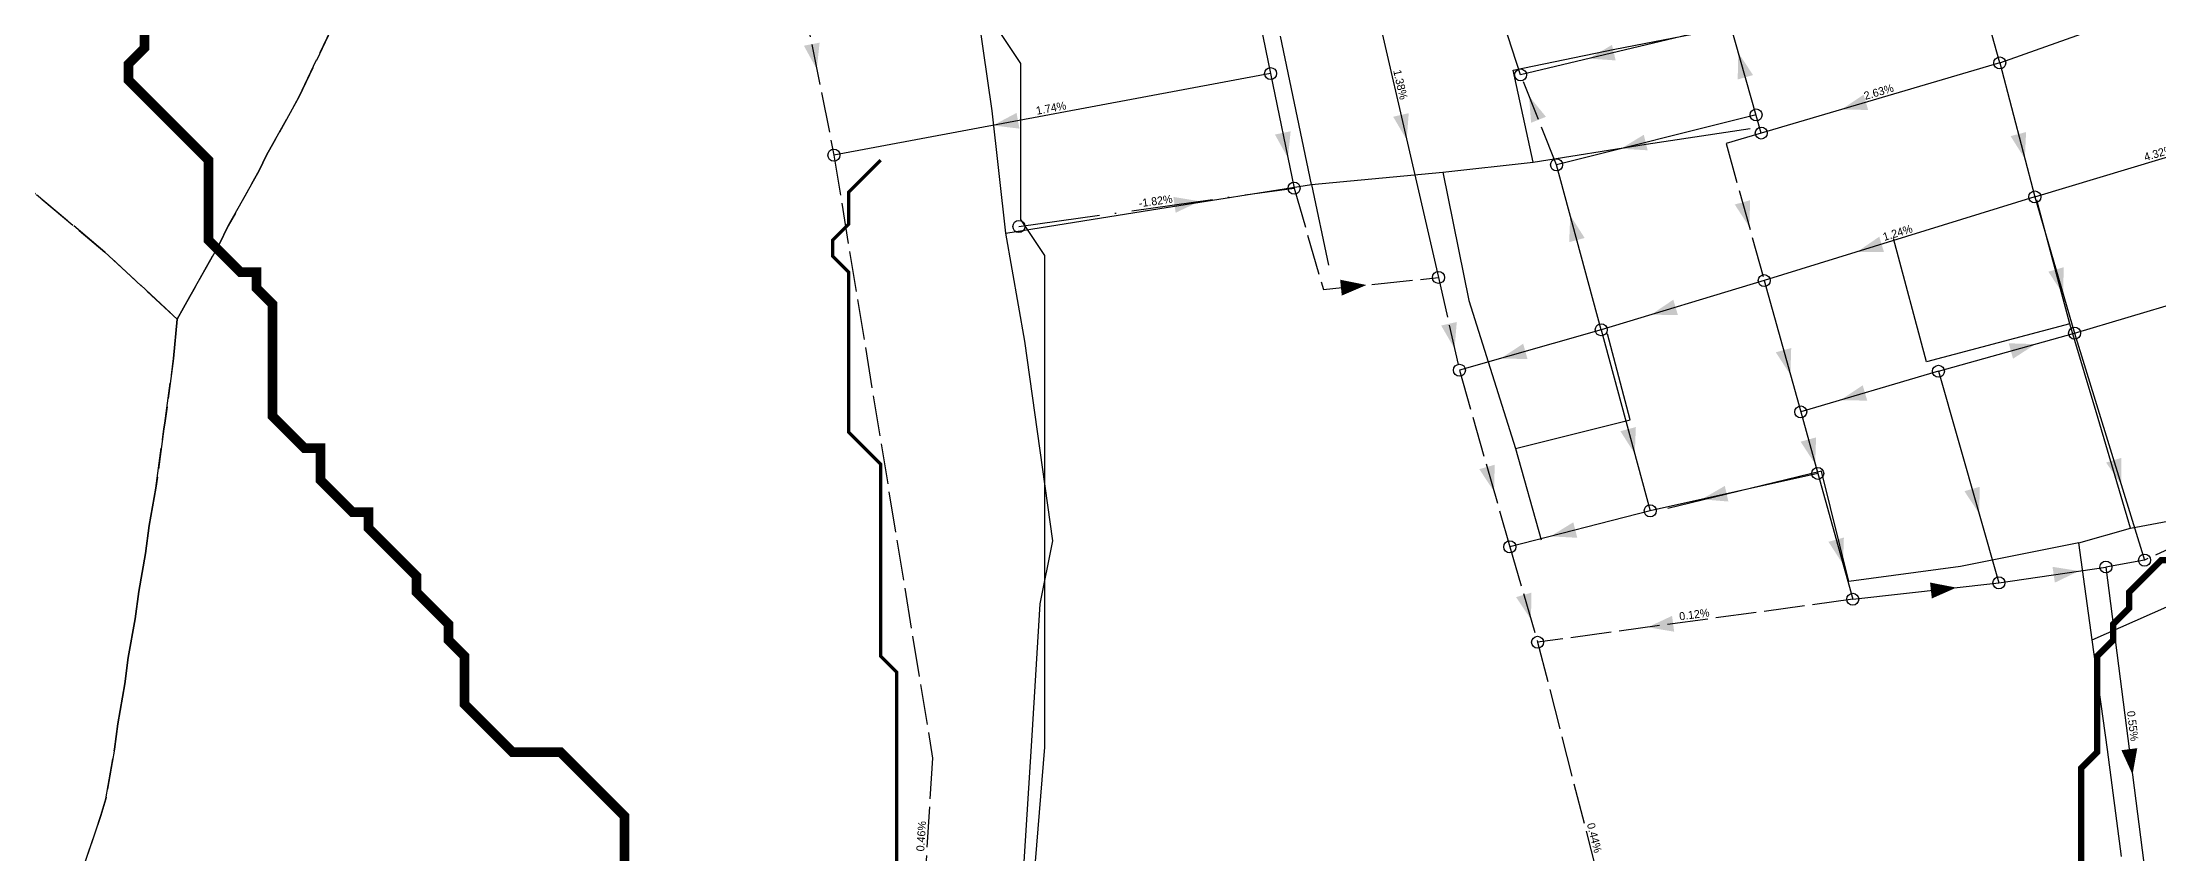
# Model space of a CAD drawing. Header units: metres. Extents: x 442821 to 452274, y 2561971 to 2571293.
# Drawn here: x 449742 to 450271, y 2568303 to 2568506 of the extents above; entities that cross this region are included whole.
import ezdxf
from ezdxf.enums import TextEntityAlignment as Align

# ---------------------------------------------------------------- set-up
doc = ezdxf.new("R2010")
doc.units = ezdxf.units.M
doc.header["$LTSCALE"] = 8
doc.linetypes.add('DASHDOT', pattern=[3.556, 2.54, -0.508, 0, -0.508])
doc.linetypes.add('DASHED', pattern=[1.524, 1.27, -0.254])
for name, color, linetype in [('A_ARROWS', 7, 'Continuous'), ('A_BUILT_2006', 252, 'Continuous'), ('A_CATCHMENTS', 7, 'Continuous'), ('A_GRADIENT', 8, 'Continuous'), ('A_JUNCTIONS', 8, 'Continuous'), ('A_RUNS', 7, 'Continuous'), ('A_STREAMS', 5, 'Continuous'), ('A_WADI', 4, 'Continuous')]:
    doc.layers.add(name, color=color, linetype=linetype)

msp = doc.modelspace()

# ---------------------------------------------------------------- linework, layer by layer
at = {"layer": 'A_ARROWS', "color": 1}
for points in [[(449935.9, 2568499.56), (449932.69, 2568505.45), (449936.61, 2568506.23)], [(450128.88, 2568502.24), (450134.64, 2568505.67), (450135.57, 2568501.78)], [(450166.22, 2568503.71), (450169.9, 2568498.11), (450166.06, 2568497.01)], [(450113.91, 2568492.87), (450118.14, 2568487.67), (450114.43, 2568486.19)], [(450191.97, 2568489.5), (450197.54, 2568493.22), (450198.67, 2568489.39)], [(449979.91, 2568485.51), (449985.83, 2568488.65), (449986.56, 2568484.72)], [(450083.34, 2568481.9), (450079.96, 2568487.69), (450083.85, 2568488.59)], [(450053.66, 2568477.37), (450050.41, 2568483.24), (450054.33, 2568484.05)], [(450136.86, 2568479.69), (450142.59, 2568483.18), (450143.56, 2568479.3)], [(450237.83, 2568477.17), (450234.27, 2568482.85), (450238.14, 2568483.86)], [(450031.65, 2568466.55), (450025.59, 2568463.68), (450025.03, 2568467.64)], [(450168.97, 2568460.12), (450165.33, 2568465.75), (450169.18, 2568466.82)], [(450124.21, 2568463.03), (450127.81, 2568457.38), (450123.95, 2568456.33)], [(450195.92, 2568453.9), (450201.44, 2568457.7), (450202.62, 2568453.88)], [(450247.41, 2568443.35), (450243.7, 2568448.93), (450247.54, 2568450.06)], [(450073.27, 2568445.61), (450067.11, 2568442.96), (450066.7, 2568446.94)], [(450144.42, 2568438.18), (450149.97, 2568441.94), (450151.12, 2568438.11)], [(450095.31, 2568429.67), (450091.95, 2568435.48), (450095.85, 2568436.36)], [(450106.85, 2568427.25), (450112.45, 2568430.93), (450113.55, 2568427.08)], [(450179.23, 2568423.15), (450175.59, 2568428.78), (450179.44, 2568429.85)], [(450240.5, 2568430.83), (450234.88, 2568427.18), (450233.8, 2568431.03)], [(450191.74, 2568416.8), (450197.31, 2568420.53), (450198.44, 2568416.7)], [(450140.35, 2568403.39), (450136.75, 2568409.05), (450140.61, 2568410.09)], [(450185.43, 2568400.8), (450181.79, 2568406.43), (450185.65, 2568407.5)], [(450261.93, 2568395.69), (450258.14, 2568401.21), (450261.96, 2568402.39)], [(450105.17, 2568393.96), (450101.49, 2568399.56), (450105.34, 2568400.66)], [(450157.05, 2568392.02), (450162.85, 2568395.37), (450163.73, 2568391.46)], [(450226.41, 2568388.45), (450222.73, 2568394.05), (450226.57, 2568395.15)], [(450119.27, 2568382.75), (450124.98, 2568386.28), (450125.97, 2568382.4)], [(450192.39, 2568375.76), (450188.75, 2568381.39), (450192.6, 2568382.46)], [(450220.72, 2568369.93), (450214.58, 2568367.22), (450214.14, 2568371.2)], [(450251.37, 2568374.09), (450245.33, 2568371.18), (450244.75, 2568375.13)], [(450114.39, 2568361.97), (450110.68, 2568367.56), (450114.53, 2568368.68)], [(450143.59, 2568360.02), (450149.66, 2568362.87), (450150.2, 2568358.91)], [(450264.75, 2568323.18), (450261.96, 2568329.27), (450265.93, 2568329.78)]]:
    msp.add_solid(points, dxfattribs=at)
at = {"layer": 'A_BUILT_2006', "color": 252}
for points in [[(449979.71, 2568489.14), (449975.28, 2568520.42)], [(450135.34, 2568504.6), (450162.06, 2568509.73)], [(450059.52, 2568470.75), (450051.82, 2568507.87)], [(450109.92, 2568499.35), (450135.34, 2568504.6)], [(450114.93, 2568476.32), (450109.92, 2568499.35)], [(449983.14, 2568458.6), (449979.71, 2568489.14)], [(450143.21, 2568480.86), (450169.22, 2568484.79)], [(450092.36, 2568473.81), (450114.93, 2568476.32)], [(450114.93, 2568476.32), (450143.21, 2568480.86)], [(450059.52, 2568470.75), (450092.36, 2568473.81)], [(450092.36, 2568473.81), (450098.86, 2568441.77)], [(450021.61, 2568464.71), (450059.52, 2568470.75)], [(450059.52, 2568470.75), (450063.76, 2568450.58)], [(450249.09, 2568435.94), (450240.85, 2568466.79)], [(449983.14, 2568458.6), (450021.61, 2568464.71)], [(449987.86, 2568431.59), (449983.14, 2568458.6)], [(450213.29, 2568426.43), (450205, 2568457.21)], [(450098.86, 2568441.77), (450110.57, 2568404.76)], [(450249.09, 2568435.94), (450213.29, 2568426.43)], [(450256.16, 2568412.19), (450249.09, 2568435.94)], [(449994.93, 2568381.67), (449987.86, 2568431.59)], [(450139.18, 2568411.86), (450133.5, 2568433.38)], [(450110.57, 2568404.76), (450139.18, 2568411.86)], [(450264.22, 2568384.83), (450256.16, 2568412.19)], [(450110.57, 2568404.76), (450116.95, 2568381.92)], [(450186.98, 2568399.05), (450148.63, 2568389.72)], [(450193.8, 2568371.47), (450186.98, 2568399.05)], [(450264.22, 2568384.83), (450302.91, 2568392.02)], [(449991.77, 2568365.9), (449994.93, 2568381.67)], [(450251.34, 2568381.1), (450264.22, 2568384.83)], [(450251.34, 2568381.1), (450221.73, 2568375.2)], [(450254.65, 2568356.86), (450251.34, 2568381.1)], [(450221.73, 2568375.2), (450193.8, 2568371.47)], [(449989.7, 2568332.96), (449991.77, 2568365.9)], [(450254.65, 2568356.86), (450280.47, 2568368.26)], [(450258.5, 2568329.47), (450254.65, 2568356.86)], [(449987.62, 2568300.03), (449989.7, 2568332.96)], [(450261.99, 2568302.7), (450258.5, 2568329.47)]]:
    msp.add_lwpolyline(points, dxfattribs=at)
at = {"layer": 'A_CATCHMENTS', "color": 4, "linetype": 'DASHED'}
msp.add_lwpolyline([(449815.22, 2568510.97), (449806.54, 2568492.73), (449798.41, 2568478.11), (449796.53, 2568474.23), (449788.81, 2568460.39), (449786.52, 2568455.74), (449779.92, 2568443.93), (449779.18, 2568442.74), (449776.01, 2568437.09), (449776.01, 2568437.09), (449758.01, 2568453.85), (449732.84, 2568474.92)], dxfattribs=at)
at = {"layer": 'A_CATCHMENTS', "color": 1, "linetype": 'DASHED'}
msp.add_lwpolyline([(449751.81, 2568297.57), (449756.98, 2568312.95), (449758.21, 2568317.12), (449760.36, 2568329.52), (449761.22, 2568335.89), (449762.96, 2568345.83), (449763.84, 2568352.43), (449765.55, 2568362.14), (449766.46, 2568368.96), (449768.14, 2568378.46), (449769.08, 2568385.5), (449770.73, 2568394.77), (449772.72, 2568409.65), (449772.97, 2568411.02), (449775.15, 2568427.26), (449776.01, 2568437.09), (449779.18, 2568442.74), (449779.92, 2568443.93), (449786.52, 2568455.74), (449788.81, 2568460.39), (449796.53, 2568474.23), (449798.41, 2568478.11), (449806.54, 2568492.73), (449815.22, 2568510.97)], dxfattribs=at)
at = {"layer": 'A_CATCHMENTS', "color": 3, "linetype": 'DASHED'}
msp.add_lwpolyline([(449732.84, 2568474.92), (449758.01, 2568453.85), (449776.01, 2568437.09), (449775.15, 2568427.26), (449772.97, 2568411.02), (449772.72, 2568409.65), (449770.73, 2568394.77), (449769.08, 2568385.5), (449768.14, 2568378.46), (449766.46, 2568368.96), (449765.55, 2568362.14), (449763.84, 2568352.43), (449762.96, 2568345.83), (449761.22, 2568335.89), (449760.36, 2568329.52), (449758.21, 2568317.12), (449756.98, 2568312.95), (449751.81, 2568297.57)], dxfattribs=at)
at = {"layer": 'A_JUNCTIONS'}
for centre in [(450049.33, 2568498.49), (450111.8, 2568498.15), (450231.56, 2568501.15), (450170.67, 2568488.13), (450171.96, 2568483.61), (449940.18, 2568478.09), (450120.79, 2568475.67), (450055.2, 2568469.83), (450240.32, 2568467.63), (449986.41, 2568460.24), (450091.29, 2568447.5), (450172.69, 2568446.71), (450131.95, 2568434.42), (450250.27, 2568433.57), (450096.52, 2568424.3), (450216.23, 2568424.04), (450181.81, 2568413.86), (450186.07, 2568398.51), (450144.2, 2568389.14), (450109.11, 2568380.14), (450258.11, 2568375.09), (450267.75, 2568376.8), (450231.36, 2568371.13), (450194.81, 2568367.01), (450116.05, 2568356.27)]:
    msp.add_circle(centre, 1.5, dxfattribs=at)
at = {"layer": 'A_RUNS', "color": 1, "linetype": 'DASHDOT'}
for points in [[(450111.8, 2568498.15), (450095.46, 2568548.74)], [(449986.41, 2568460.24), (450055.2, 2568469.83)]]:
    msp.add_lwpolyline(points, dxfattribs=at)
at = {"layer": 'A_RUNS', "color": 1, "linetype": 'DASHED'}
for points in [[(449927.53, 2568541.59), (449940.18, 2568478.09)], [(450120.79, 2568475.67), (450111.8, 2568498.15)], [(450171.96, 2568483.61), (450163.16, 2568481.02), (450172.69, 2568446.71)], [(449940.18, 2568478.09), (449964.84, 2568327.29), (449952.65, 2568135.55)], [(450055.2, 2568469.83), (450062.53, 2568444.49), (450091.29, 2568447.5)], [(450091.29, 2568447.5), (450096.52, 2568424.3)], [(450096.52, 2568424.3), (450109.11, 2568380.14)], [(450301.79, 2568392.57), (450267.75, 2568376.8)], [(450109.11, 2568380.14), (450116.05, 2568356.27)], [(450267.75, 2568376.8), (450258.11, 2568375.09)], [(450194.81, 2568367.01), (450116.05, 2568356.27)], [(450116.05, 2568356.27), (450141.37, 2568257.67)]]:
    msp.add_lwpolyline(points, dxfattribs=at)
at = {"layer": 'A_RUNS', "color": 1}
for points in [[(450069.18, 2568543.25), (450091.29, 2568447.5)], [(450041.17, 2568538.32), (450049.33, 2568498.49)], [(450231.56, 2568501.15), (450222.07, 2568535.13)], [(450231.56, 2568501.15), (450285.32, 2568520.36)], [(450164.23, 2568510.7), (450111.8, 2568498.15)], [(450171.96, 2568483.61), (450164.23, 2568510.7)], [(450049.33, 2568498.49), (449940.18, 2568478.09)], [(450049.33, 2568498.49), (450055.2, 2568469.83)], [(450231.56, 2568501.15), (450171.96, 2568483.61)], [(450231.56, 2568501.15), (450240.32, 2568467.63)], [(450170.67, 2568488.13), (450120.79, 2568475.67)], [(450240.32, 2568467.63), (450303.18, 2568486.55)], [(450131.95, 2568434.42), (450120.79, 2568475.67)], [(450240.32, 2568467.63), (450172.69, 2568446.71)], [(450240.32, 2568467.63), (450250.27, 2568433.57)], [(450250.27, 2568433.57), (450317.33, 2568453.58)], [(450172.69, 2568446.71), (450131.95, 2568434.42)], [(450172.69, 2568446.71), (450181.81, 2568413.86)], [(450131.95, 2568434.42), (450096.52, 2568424.3)], [(450131.95, 2568434.42), (450144.2, 2568389.14)], [(450216.23, 2568424.04), (450250.27, 2568433.57)], [(450250.27, 2568433.57), (450267.75, 2568376.8)], [(450216.23, 2568424.04), (450181.81, 2568413.86)], [(450216.23, 2568424.04), (450231.36, 2568371.13)], [(450181.81, 2568413.86), (450186.07, 2568398.51)], [(450186.07, 2568398.51), (450144.2, 2568389.14)], [(450186.07, 2568398.51), (450194.81, 2568367.01)], [(450144.2, 2568389.14), (450109.11, 2568380.14)], [(450194.81, 2568367.01), (450231.36, 2568371.13)], [(450231.36, 2568371.13), (450258.11, 2568375.09)], [(450258.11, 2568375.09), (450268.33, 2568295.18)]]:
    msp.add_lwpolyline(points, dxfattribs=at)
at = {"layer": 'A_STREAMS', "color": 5}
for points, const_width in [([(449767.86, 2568508.85), (449767.86, 2568504.85), (449763.86, 2568500.85), (449763.86, 2568496.85), (449767.86, 2568492.84), (449771.86, 2568488.84), (449775.86, 2568484.84), (449779.86, 2568480.84), (449783.86, 2568476.84), (449783.86, 2568472.84), (449783.86, 2568468.84), (449783.86, 2568464.83), (449783.86, 2568460.83), (449783.86, 2568456.83), (449787.86, 2568452.83), (449791.86, 2568448.83), (449795.86, 2568448.83), (449795.86, 2568444.83), (449799.86, 2568440.83), (449799.86, 2568436.82), (449799.86, 2568432.82), (449799.86, 2568428.82), (449799.86, 2568424.82), (449799.86, 2568420.82), (449799.86, 2568416.82), (449799.86, 2568412.82), (449803.86, 2568408.81), (449807.86, 2568404.81), (449811.86, 2568404.81), (449811.86, 2568400.81), (449811.86, 2568396.81), (449815.86, 2568392.81), (449819.86, 2568388.81), (449823.87, 2568388.81), (449823.87, 2568384.81), (449827.87, 2568380.8), (449831.87, 2568376.8), (449835.87, 2568372.8), (449835.87, 2568368.8), (449839.87, 2568364.8), (449843.87, 2568360.8), (449843.87, 2568356.8), (449847.87, 2568352.8), (449847.87, 2568348.79), (449847.87, 2568344.79), (449847.87, 2568340.79), (449851.87, 2568336.79), (449855.87, 2568332.79), (449859.87, 2568328.79), (449863.87, 2568328.79), (449867.87, 2568328.79), (449871.87, 2568328.79), (449875.87, 2568324.79), (449879.87, 2568320.78), (449883.87, 2568316.78), (449887.87, 2568312.78), (449887.87, 2568308.78), (449887.87, 2568304.78), (449887.87, 2568300.78)], 2.4), ([(449951.88, 2568476.84), (449947.88, 2568472.84), (449943.88, 2568468.84), (449943.88, 2568464.83), (449943.88, 2568460.83), (449939.88, 2568456.83), (449939.88, 2568452.83), (449943.88, 2568448.83), (449943.88, 2568444.83), (449943.88, 2568440.83), (449943.88, 2568436.82), (449943.88, 2568432.82), (449943.88, 2568428.82), (449943.88, 2568424.82), (449943.88, 2568420.82), (449943.88, 2568416.82), (449943.88, 2568412.82), (449943.88, 2568408.81), (449947.88, 2568404.81), (449951.88, 2568400.81), (449951.88, 2568396.81), (449951.88, 2568392.81), (449951.88, 2568388.81), (449951.88, 2568384.81), (449951.88, 2568380.8), (449951.88, 2568376.8), (449951.88, 2568372.8), (449951.88, 2568368.8), (449951.88, 2568364.8), (449951.88, 2568360.8), (449951.88, 2568356.8), (449951.88, 2568352.8), (449955.88, 2568348.79), (449955.88, 2568344.79), (449955.88, 2568340.79), (449955.88, 2568336.79), (449955.88, 2568332.79), (449955.88, 2568328.79), (449955.88, 2568324.79), (449955.88, 2568320.78), (449955.88, 2568316.78), (449955.88, 2568312.78), (449955.88, 2568308.78), (449955.88, 2568304.78), (449955.88, 2568300.78)], 0.8), ([(450275.93, 2568376.8), (450271.93, 2568376.8), (450267.93, 2568372.8), (450263.93, 2568368.8), (450263.93, 2568364.8), (450259.93, 2568360.8), (450259.93, 2568356.8), (450255.92, 2568352.8), (450255.92, 2568348.79), (450255.92, 2568344.79), (450255.92, 2568340.79), (450255.92, 2568336.79), (450255.92, 2568332.79), (450255.92, 2568328.79), (450251.92, 2568324.79), (450251.92, 2568320.78), (450251.92, 2568316.78), (450251.92, 2568312.78), (450251.92, 2568308.78), (450251.92, 2568304.78), (450251.92, 2568300.78)], 1.6)]:
    msp.add_lwpolyline(points, dxfattribs=dict(at, const_width=const_width))
at = {"layer": 'A_WADI', "color": 4}
msp.add_lwpolyline([(449980.8, 2568510.01), (449986.8, 2568501.01), (449986.8, 2568462.01), (449992.8, 2568453.01), (449992.8, 2568330.01), (449980.8, 2568183.01)], dxfattribs=at)

# ---------------------------------------------------------------- texts
at = {"layer": 'A_GRADIENT', "color": 1}
for s, rotation, p in [('1.38%', -76.9944, (450080.23, 2568495.37)), ('2.63%', 16.4007, (450201.76, 2568492.38)), ('1.74%', 10.5866, (449994.75, 2568488.29)), ('4.32%', 16.756, (450271.75, 2568477.09)), ('-1.82%', 7.9373, (450020.81, 2568465.03)), ('1.24%', 17.1841, (450206.5, 2568457.17)), ('0.12%', 7.7673, (450155.43, 2568361.64)), ('0.55%', -82.7105, (450263.22, 2568335.14)), ('0.46%', 86.3626, (449963.6, 2568307.67)), ('0.44%', -75.5971, (450128.71, 2568306.97))]:
    msp.add_text(s, height=2, rotation=rotation, dxfattribs=at).set_placement(p, align=Align.BOTTOM_CENTER)

doc.saveas('drawing.dxf')
